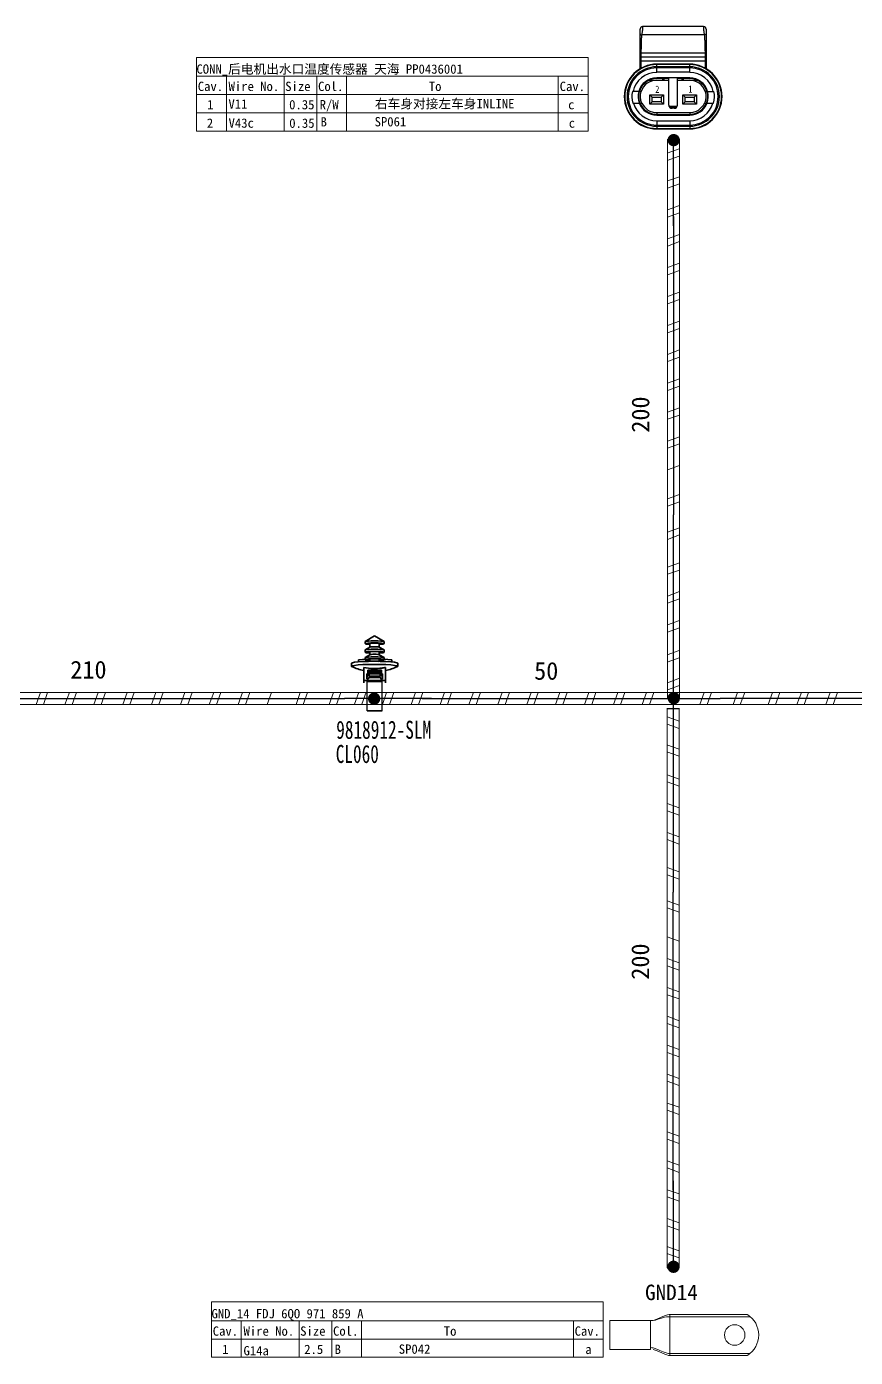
# Model space of a CAD drawing. Header units: millimetres. Extents: x 17 to 3784, y 12 to 1382.
# Drawn here: x 1797.4 to 1865, y 1029.1 to 1137.5 of the extents above; entities that cross this region are included whole.
import ezdxf

# ---------------------------------------------------------------- set-up
doc = ezdxf.new("R2010")
doc.units = ezdxf.units.MM
doc.layers.add('ENT', color=7, linetype='Continuous', lineweight=18)
doc.layers.add('粗实线层', color=7, linetype='Continuous', lineweight=35)
doc.styles.add('FangSong_GB2312_Style', font='simfang.ttf')
doc.styles.add('foton', font='', dxfattribs={"width": 0.7})
doc.styles.add('样式 2', font='', dxfattribs={"width": 0.75})
doc.styles.get('foton').set_extended_font_data('宋体')
doc.styles.get('样式 2').set_extended_font_data('宋体')

msp = doc.modelspace()

# ---------------------------------------------------------------- hatches: boundary and pattern name
h = msp.add_hatch(color=0)
edge = h.paths.add_edge_path(flags=0)
edge.add_arc((1850.17, 1128.28), 0.507, -180, 180, ccw=False)
h = msp.add_hatch(color=0)
edge = h.paths.add_edge_path(flags=0)
edge.add_arc((1825.74, 1082.77), 0.507, 180, 540)
h = msp.add_hatch(color=0)
edge = h.paths.add_edge_path(flags=0)
edge.add_arc((1850.17, 1082.81), 0.507, 180, 540)
h = msp.add_hatch(color=0)
edge = h.paths.add_edge_path(flags=0)
edge.add_arc((1850.18, 1082.81), 0.507, 180, 540)
h = msp.add_hatch(color=0)
edge = h.paths.add_edge_path(flags=0)
edge.add_arc((1850.15, 1036.48), 0.507, 180, 540)

# ---------------------------------------------------------------- linework, layer by layer
at = {"color": 7, "linetype": 'Continuous'}
for p, q in [((1852.6, 1137.53), (1847.64, 1137.53)), ((1847.43, 1134.1), (1847.43, 1137.32)), ((1852.66, 1136.85), (1847.59, 1136.85)), ((1852.81, 1137.32), (1852.81, 1134.1)), ((1847.52, 1134.15), (1847.52, 1135.39)), ((1847.52, 1135.39), (1852.72, 1135.39)), ((1852.72, 1135.39), (1852.72, 1134.15)), ((1847.43, 1134.75), (1852.81, 1134.75)), ((1847.52, 1135.06), (1852.72, 1135.06)), ((1848.78, 1134.26), (1848.78, 1134.47)), ((1851.47, 1134.47), (1848.78, 1134.47)), ((1851.47, 1134.43), (1848.78, 1134.43)), ((1851.47, 1134.26), (1848.78, 1134.26)), ((1851.47, 1134.26), (1851.47, 1134.47)), ((1848.17, 1133.16), (1849.76, 1133.16)), ((1848.28, 1133.22), (1848.28, 1133.16)), ((1848.78, 1133.81), (1848.78, 1134.17)), ((1851.47, 1134.17), (1848.78, 1134.17)), ((1851.47, 1133.81), (1848.78, 1133.81)), ((1848.78, 1133.35), (1848.78, 1133.31)), ((1851.47, 1133.35), (1848.78, 1133.35)), ((1849.27, 1133.31), (1848.78, 1133.31)), ((1849.27, 1133.16), (1849.27, 1133.31)), ((1849.4, 1133.29), (1849.27, 1133.29)), ((1849.4, 1133.16), (1849.4, 1133.3)), ((1849.76, 1133.3), (1849.4, 1133.3)), ((1849.67, 1133.3), (1849.67, 1133.35)), ((1849.76, 1131.14), (1849.76, 1133.35)), ((1850.48, 1131.14), (1850.48, 1133.35)), ((1850.84, 1133.3), (1850.48, 1133.3)), ((1850.48, 1133.16), (1852.08, 1133.16)), ((1850.57, 1133.3), (1850.57, 1133.35)), ((1850.84, 1133.3), (1850.84, 1133.16)), ((1850.97, 1133.29), (1850.84, 1133.29)), ((1851.47, 1133.31), (1850.97, 1133.31)), ((1850.97, 1133.16), (1850.97, 1133.31)), ((1851.47, 1133.81), (1851.47, 1134.17)), ((1851.47, 1133.35), (1851.47, 1133.31)), ((1851.96, 1133.16), (1851.96, 1133.22)), ((1847.52, 1132.24), (1846.8, 1132.24)), ((1847.42, 1132.38), (1847.36, 1132.38)), ((1852.73, 1132.24), (1853.44, 1132.24)), ((1852.88, 1132.38), (1852.82, 1132.38)), ((1846.83, 1131.3), (1847.57, 1131.3)), ((1847.43, 1131.28), (1847.37, 1131.28)), ((1847.47, 1131.19), (1847.47, 1131.19)), ((1848.42, 1131.79), (1848.21, 1131.97)), ((1848.21, 1131.21), (1848.21, 1131.97)), ((1848.21, 1131.97), (1849.34, 1131.97)), ((1848.42, 1131.39), (1848.21, 1131.21)), ((1849.34, 1131.21), (1848.21, 1131.21)), ((1848.42, 1131.39), (1848.42, 1131.79)), ((1848.42, 1131.79), (1849.14, 1131.79)), ((1849.14, 1131.39), (1848.42, 1131.39)), ((1849.14, 1131.79), (1849.34, 1131.97)), ((1849.14, 1131.79), (1849.14, 1131.39)), ((1849.14, 1131.39), (1849.34, 1131.21)), ((1849.34, 1131.97), (1849.34, 1131.21)), ((1850.45, 1131.03), (1849.79, 1131.03)), ((1850.9, 1131.97), (1852.03, 1131.97)), ((1851.11, 1131.79), (1850.9, 1131.97)), ((1850.9, 1131.21), (1850.9, 1131.97)), ((1851.11, 1131.39), (1850.9, 1131.21)), ((1852.03, 1131.21), (1850.9, 1131.21)), ((1851.11, 1131.79), (1851.83, 1131.79)), ((1851.11, 1131.39), (1851.11, 1131.79)), ((1851.83, 1131.39), (1851.11, 1131.39)), ((1851.83, 1131.79), (1852.03, 1131.97)), ((1851.83, 1131.79), (1851.83, 1131.39)), ((1851.83, 1131.39), (1852.03, 1131.21)), ((1852.03, 1131.97), (1852.03, 1131.21)), ((1852.68, 1131.3), (1853.41, 1131.3)), ((1852.77, 1131.19), (1852.77, 1131.19)), ((1852.81, 1131.28), (1852.88, 1131.28)), ((1848.78, 1130.52), (1851.47, 1130.52)), ((1848.78, 1130.52), (1848.78, 1130.38)), ((1848.78, 1130.38), (1851.47, 1130.38)), ((1848.78, 1130.38), (1851.47, 1130.38)), ((1848.78, 1130.32), (1848.78, 1130.38)), ((1848.78, 1130.32), (1851.47, 1130.32)), ((1849.86, 1130.94), (1850.38, 1130.94)), ((1850.21, 1130.87), (1850.03, 1130.87)), ((1851.47, 1130.52), (1851.47, 1130.38)), ((1851.47, 1130.32), (1851.47, 1130.38)), ((1848.78, 1129.86), (1851.47, 1129.86)), ((1848.78, 1129.86), (1848.78, 1129.5)), ((1848.78, 1129.5), (1851.47, 1129.5)), ((1848.78, 1129.41), (1851.47, 1129.41)), ((1848.78, 1129.41), (1848.78, 1129.2)), ((1848.78, 1129.23), (1851.47, 1129.23)), ((1848.78, 1129.2), (1851.47, 1129.2)), ((1851.47, 1129.86), (1851.47, 1129.5)), ((1851.47, 1129.41), (1851.47, 1129.2))]:
    msp.add_line(p, q, dxfattribs=at)
for p, q in [((1849.65, 1128.37), (1850.64, 1128.37)), ((1849.65, 1081.96), (1850.61, 1081.96)), ((1849.63, 1036.4), (1850.62, 1036.4))]:
    msp.add_line(p, q)
at = {"color": 0, "lineweight": 35, "ltscale": 0.10061}
msp.add_line((1825.78, 1087.88), (1825.01, 1087.42), dxfattribs=at)
at = {"color": 0, "lineweight": 35, "ltscale": 0.100609}
msp.add_line((1825.78, 1087.88), (1826.55, 1087.42), dxfattribs=at)
at = {"color": 0, "lineweight": 35, "ltscale": 0.017883}
for p, q in [((1825.01, 1087.41), (1825.01, 1087.25)), ((1826.56, 1087.41), (1826.56, 1087.25))]:
    msp.add_line(p, q, dxfattribs=at)
at = {"color": 0, "lineweight": 35, "ltscale": 0.051179}
for p, q in [((1825.4, 1086.97), (1825.01, 1086.74)), ((1826.16, 1086.97), (1826.55, 1086.74))]:
    msp.add_line(p, q, dxfattribs=at)
at = {"color": 0, "lineweight": 35, "ltscale": 0.019769}
for p, q in [((1825.01, 1086.73), (1825.01, 1086.55)), ((1826.56, 1086.73), (1826.56, 1086.55))]:
    msp.add_line(p, q, dxfattribs=at)
at = {"color": 0, "lineweight": 35, "ltscale": 0.032245}
for p, q in [((1825.4, 1087.25), (1825.4, 1086.97)), ((1826.16, 1087.25), (1826.16, 1086.97))]:
    msp.add_line(p, q, dxfattribs=at)
at = {"color": 0, "lineweight": 35, "ltscale": 0.029858}
for p, q in [((1825.4, 1086.61), (1825.4, 1086.35)), ((1826.16, 1086.61), (1826.16, 1086.35))]:
    msp.add_line(p, q, dxfattribs=at)
at = {"color": 0, "lineweight": 35, "ltscale": 0.027679}
for p, q in [((1823.9, 1085.4), (1823.9, 1085.65)), ((1827.66, 1085.4), (1827.66, 1085.65))]:
    msp.add_line(p, q, dxfattribs=at)
at = {"color": 0, "lineweight": 35, "ltscale": 0.051178}
msp.add_line((1825.4, 1086.35), (1825.01, 1086.12), dxfattribs=at)
at = {"color": 0, "lineweight": 35, "ltscale": 0.018536}
msp.add_line((1825.01, 1086.11), (1825.01, 1085.95), dxfattribs=at)
at = {"color": 0, "lineweight": 35, "ltscale": 0.02207}
for p, q in [((1825.4, 1086), (1825.4, 1085.81)), ((1826.16, 1086), (1826.16, 1085.81))]:
    msp.add_line(p, q, dxfattribs=at)
at = {"color": 0, "lineweight": 35, "ltscale": 0.051177}
msp.add_line((1826.16, 1086.35), (1826.55, 1086.12), dxfattribs=at)
at = {"color": 0, "lineweight": 35, "ltscale": 0.01853}
msp.add_line((1826.56, 1086.11), (1826.56, 1085.95), dxfattribs=at)
at = {"color": 0, "lineweight": 35, "ltscale": 0.113794}
msp.add_line((1824.89, 1085.06), (1824.89, 1084.05), dxfattribs=at)
at = {"color": 0, "lineweight": 35, "ltscale": 0.120856}
for p, q in [((1824.9, 1084.24), (1824.9, 1085.31)), ((1826.67, 1084.24), (1826.67, 1085.31))]:
    msp.add_line(p, q, dxfattribs=at)
at = {"color": 0, "lineweight": 35, "ltscale": 0.047321}
for p, q in [((1825.14, 1084.79), (1825.14, 1084.38)), ((1826.43, 1084.79), (1826.43, 1084.37))]:
    msp.add_line(p, q, dxfattribs=at)
at = {"color": 0, "lineweight": 35, "ltscale": 0.010001}
for p, q in [((1825.23, 1084.79), (1825.14, 1084.79)), ((1826.43, 1084.79), (1826.34, 1084.79))]:
    msp.add_line(p, q, dxfattribs=at)
at = {"color": 0, "lineweight": 35, "ltscale": 0.009064}
msp.add_line((1825.22, 1084.6), (1825.14, 1084.6), dxfattribs=at)
at = {"color": 0, "lineweight": 35, "ltscale": 0.015}
msp.add_line((1825.14, 1084.38), (1825.28, 1084.38), dxfattribs=at)
at = {"color": 0, "lineweight": 35, "ltscale": 0.021804}
for p, q in [((1825.22, 1084.6), (1825.23, 1084.79)), ((1826.33, 1084.89), (1826.34, 1085.08)), ((1826.33, 1084.6), (1826.34, 1084.79)), ((1826.42, 1084.6), (1826.43, 1084.79)), ((1824.9, 1084.24), (1824.89, 1084.05)), ((1826.67, 1084.24), (1826.66, 1084.05))]:
    msp.add_line(p, q, dxfattribs=at)
at = {"color": 0, "lineweight": 35, "ltscale": 0.032379}
msp.add_line((1825.23, 1085.08), (1825.23, 1084.79), dxfattribs=at)
at = {"color": 0, "lineweight": 35, "ltscale": 0.124999}
msp.add_line((1825.23, 1085.08), (1826.34, 1085.08), dxfattribs=at)
at = {"color": 0, "lineweight": 35, "ltscale": 0.012045}
msp.add_line((1825.23, 1084.89), (1825.34, 1084.89), dxfattribs=at)
at = {"color": 0, "lineweight": 35, "ltscale": 0.012463}
msp.add_line((1825.27, 1084.38), (1825.28, 1084.49), dxfattribs=at)
at = {"color": 0, "lineweight": 35, "ltscale": 0.114999}
msp.add_line((1825.28, 1084.49), (1826.29, 1084.49), dxfattribs=at)
at = {"color": 0, "lineweight": 35, "ltscale": 0.012451}
for p, q in [((1825.28, 1084.38), (1825.28, 1084.49)), ((1825.34, 1084.81), (1825.34, 1084.92)), ((1826.23, 1084.81), (1826.23, 1084.92)), ((1826.29, 1084.37), (1826.29, 1084.49))]:
    msp.add_line(p, q, dxfattribs=at)
at = {"color": 0, "lineweight": 35, "ltscale": 0.1}
for p, q in [((1826.23, 1085), (1825.34, 1085)), ((1826.23, 1084.61), (1825.34, 1084.61))]:
    msp.add_line(p, q, dxfattribs=at)
at = {"color": 0, "lineweight": 35, "ltscale": 0.010273}
msp.add_line((1825.34, 1084.91), (1825.34, 1085), dxfattribs=at)
at = {"color": 0, "lineweight": 35, "ltscale": 0.004356}
msp.add_line((1825.34, 1085), (1825.34, 1084.97), dxfattribs=at)
at = {"color": 0, "lineweight": 35, "ltscale": 0.023842}
msp.add_line((1825.34, 1084.97), (1825.34, 1084.75), dxfattribs=at)
at = {"color": 0, "lineweight": 35, "ltscale": 0.099998}
for p, q in [((1826.23, 1084.92), (1825.34, 1084.92)), ((1826.23, 1084.81), (1825.34, 1084.81))]:
    msp.add_line(p, q, dxfattribs=at)
at = {"color": 0, "lineweight": 35, "ltscale": 0.001513}
msp.add_line((1825.34, 1084.92), (1825.34, 1084.91), dxfattribs=at)
at = {"color": 0, "lineweight": 35, "ltscale": 0.002181}
for p, q in [((1825.34, 1084.79), (1825.34, 1084.81)), ((1826.23, 1084.79), (1826.23, 1084.81))]:
    msp.add_line(p, q, dxfattribs=at)
at = {"color": 0, "lineweight": 35, "ltscale": 0.019922}
for p, q in [((1825.34, 1084.61), (1825.34, 1084.79)), ((1826.23, 1084.61), (1826.23, 1084.79))]:
    msp.add_line(p, q, dxfattribs=at)
at = {"color": 0, "lineweight": 35, "ltscale": 0.099999}
for p, q in [((1826.23, 1084.79), (1825.34, 1084.79)), ((1826.23, 1084.61), (1825.34, 1084.61))]:
    msp.add_line(p, q, dxfattribs=at)
at = {"color": 0, "lineweight": 35, "ltscale": 0.002853}
msp.add_line((1825.34, 1084.75), (1825.34, 1084.77), dxfattribs=at)
at = {"color": 0, "lineweight": 35, "ltscale": 0.018183}
msp.add_line((1825.34, 1084.77), (1825.34, 1084.61), dxfattribs=at)
at = {"color": 0, "lineweight": 35, "ltscale": 0.000439867}
msp.add_line((1825.34, 1084.61), (1825.34, 1084.61), dxfattribs=at)
at = {"color": 0, "lineweight": 35, "ltscale": 0.009468}
msp.add_line((1826.23, 1084.92), (1826.23, 1085), dxfattribs=at)
at = {"color": 0, "lineweight": 35, "ltscale": 0.01149}
msp.add_line((1826.23, 1084.89), (1826.33, 1084.89), dxfattribs=at)
at = {"color": 0, "lineweight": 35, "ltscale": 0.000439834}
msp.add_line((1826.23, 1084.61), (1826.23, 1084.61), dxfattribs=at)
at = {"color": 0, "lineweight": 35, "ltscale": 0.014999}
msp.add_line((1826.29, 1084.37), (1826.43, 1084.37), dxfattribs=at)
at = {"color": 0, "lineweight": 35, "ltscale": 0.032373}
for p, q in [((1826.33, 1084.89), (1826.33, 1084.6)), ((1826.34, 1085.08), (1826.34, 1084.79))]:
    msp.add_line(p, q, dxfattribs=at)
at = {"color": 0, "lineweight": 35, "ltscale": 0.01}
msp.add_line((1826.42, 1084.6), (1826.33, 1084.6), dxfattribs=at)
at = {"color": 0, "lineweight": 35, "ltscale": 0.025537}
msp.add_line((1826.42, 1084.6), (1826.42, 1084.37), dxfattribs=at)
at = {"color": 0, "lineweight": 35, "ltscale": 0.199999}
msp.add_line((1826.67, 1084.24), (1824.9, 1084.24), dxfattribs=at)
at = {"color": 0}
for p, q in [((1825.17, 1081.77), (1825.17, 1084.16)), ((1826.39, 1081.77), (1826.39, 1084.16))]:
    msp.add_line(p, q, dxfattribs=at)
at = {"color": 0, "lineweight": 35, "ltscale": 0.137499}
for p, q in [((1826.39, 1084.16), (1825.17, 1084.16)), ((1826.39, 1081.77), (1825.17, 1081.77))]:
    msp.add_line(p, q, dxfattribs=at)
at = {"color": 7, "linetype": 'Continuous'}
for points in [[(1847.64, 1137.53), (1847.63, 1137.53), (1847.61, 1137.52), (1847.59, 1137.52), (1847.57, 1137.51), (1847.55, 1137.5), (1847.53, 1137.49), (1847.51, 1137.48), (1847.5, 1137.47), (1847.48, 1137.45), (1847.47, 1137.44), (1847.46, 1137.42), (1847.45, 1137.4), (1847.44, 1137.38), (1847.44, 1137.36), (1847.43, 1137.34), (1847.43, 1137.32)], [(1852.81, 1137.32), (1852.81, 1137.34), (1852.81, 1137.36), (1852.8, 1137.38), (1852.8, 1137.4), (1852.79, 1137.42), (1852.78, 1137.44), (1852.76, 1137.45), (1852.75, 1137.47), (1852.73, 1137.48), (1852.72, 1137.49), (1852.7, 1137.5), (1852.68, 1137.51), (1852.66, 1137.52), (1852.64, 1137.52), (1852.61, 1137.53), (1852.6, 1137.53)]]:
    msp.add_lwpolyline(points, dxfattribs=at)
at = {"color": 7, "linetype": 'Continuous', "lineweight": 13}
for points in [[(1811.25, 1135.02), (1843.2, 1135.02)], [(1811.25, 1135.02), (1811.25, 1129.02)], [(1843.2, 1135.02), (1843.2, 1129.02)], [(1811.25, 1133.49), (1843.2, 1133.49)], [(1813.69, 1133.49), (1813.69, 1129.02)], [(1818.4, 1133.49), (1818.4, 1129.02)], [(1821.06, 1133.49), (1821.06, 1129.02)], [(1823.5, 1133.49), (1823.5, 1129.02)], [(1840.76, 1133.49), (1840.76, 1129.02)], [(1811.25, 1132), (1843.2, 1132)], [(1811.25, 1130.51), (1843.2, 1130.51)], [(1811.25, 1129.02), (1843.2, 1129.02)], [(1850.15, 1121.3), (1850.15, 1128.4)], [(1850.15, 1097.76), (1850.15, 1121.27)], [(1821.02, 1082.78), (1797.51, 1082.78)], [(1830.41, 1082.78), (1823.32, 1082.78)], [(1853.96, 1082.78), (1830.45, 1082.78)], [(1871.29, 1082.78), (1853.96, 1082.78)], [(1850.13, 1067.01), (1850.13, 1043.5)], [(1850.13, 1043.46), (1850.13, 1036.37)], [(1812.48, 1033.61), (1844.42, 1033.61)], [(1812.48, 1033.61), (1812.48, 1029.1)], [(1844.42, 1033.61), (1844.42, 1029.1)], [(1848.41, 1032.1), (1848.57, 1032.12), (1848.72, 1032.17), (1848.86, 1032.24), (1849.29, 1032.43), (1849.51, 1032.51), (1849.66, 1032.56), (1849.79, 1032.58), (1849.85, 1032.58)], [(1849.85, 1032.41), (1849.74, 1032.41), (1849.57, 1032.39), (1849.42, 1032.36), (1849.16, 1032.28), (1848.88, 1032.2), (1848.69, 1032.14), (1848.62, 1032.13), (1848.48, 1032.1)], [(1856.17, 1032.58), (1849.85, 1032.58), (1849.85, 1029.25), (1856.17, 1029.25)], [(1856.4, 1032.41), (1849.85, 1032.41)], [(1812.48, 1032.08), (1844.42, 1032.08)], [(1814.91, 1032.08), (1814.91, 1029.1)], [(1819.62, 1032.08), (1819.62, 1029.1)], [(1822.29, 1032.08), (1822.29, 1029.1)], [(1824.72, 1032.08), (1824.72, 1029.1)], [(1841.99, 1032.08), (1841.99, 1029.1)], [(1844.95, 1032.09), (1848.28, 1032.09), (1848.28, 1029.74), (1844.95, 1029.74), (1844.95, 1032.09)], [(1812.48, 1030.59), (1844.42, 1030.59)], [(1812.48, 1029.1), (1844.42, 1029.1)], [(1849.85, 1029.41), (1849.74, 1029.42), (1849.63, 1029.44), (1849.46, 1029.48), (1849.31, 1029.54), (1849.05, 1029.66), (1848.92, 1029.72), (1848.72, 1029.8), (1848.65, 1029.82), (1848.48, 1029.87), (1848.38, 1029.88), (1848.28, 1029.89)], [(1848.48, 1029.73), (1848.66, 1029.69), (1848.83, 1029.63), (1849, 1029.54), (1849.44, 1029.35), (1849.6, 1029.29), (1849.74, 1029.26), (1849.85, 1029.25)], [(1849.85, 1029.41), (1856.4, 1029.41)]]:
    msp.add_lwpolyline(points, dxfattribs=at)
at = {"color": 7, "linetype": 'Continuous', "lineweight": 0}
for points in [[(1849.66, 1128.36), (1849.66, 1126.01)], [(1850.64, 1126.01), (1850.64, 1128.36)], [(1850.62, 1127.57), (1849.64, 1127.22)], [(1850.62, 1126.98), (1849.64, 1126.63)], [(1849.66, 1126.01), (1849.66, 1123.65)], [(1850.64, 1123.65), (1850.64, 1126.01)], [(1850.64, 1125.3), (1849.66, 1124.95)], [(1850.64, 1124.71), (1849.66, 1124.36)], [(1849.66, 1123.65), (1849.66, 1121.3)], [(1850.64, 1121.3), (1850.64, 1123.65)], [(1850.64, 1122.95), (1849.66, 1122.59)], [(1850.64, 1122.36), (1849.66, 1122.01)], [(1849.66, 1121.3), (1849.66, 1118.95)], [(1850.64, 1118.95), (1850.64, 1121.3)], [(1849.66, 1120.24), (1850.64, 1120.59)], [(1849.66, 1119.65), (1850.64, 1120.01)], [(1849.66, 1118.95), (1849.66, 1116.59)], [(1849.66, 1117.89), (1850.64, 1118.24)], [(1850.64, 1116.59), (1850.64, 1118.95)], [(1849.66, 1117.3), (1850.64, 1117.65)], [(1849.66, 1116.59), (1849.66, 1114.24)], [(1849.66, 1115.53), (1850.64, 1115.89)], [(1850.64, 1114.24), (1850.64, 1116.59)], [(1849.66, 1114.94), (1850.64, 1115.3)], [(1849.66, 1114.24), (1849.66, 1111.88)], [(1850.64, 1111.88), (1850.64, 1114.24)], [(1849.66, 1113.18), (1850.64, 1113.53)], [(1849.66, 1112.59), (1850.64, 1112.94)], [(1849.66, 1111.88), (1849.66, 1109.53)], [(1850.64, 1109.53), (1850.64, 1111.88)], [(1849.66, 1110.82), (1850.64, 1111.18)], [(1849.66, 1110.23), (1850.64, 1110.59)], [(1849.66, 1109.53), (1849.66, 1107.17)], [(1850.64, 1107.17), (1850.64, 1109.53)], [(1849.66, 1108.47), (1850.64, 1108.82)], [(1849.66, 1107.88), (1850.64, 1108.23)], [(1849.66, 1107.17), (1849.66, 1104.82)], [(1850.64, 1104.82), (1850.64, 1107.17)], [(1849.66, 1106.11), (1850.64, 1106.47)], [(1849.66, 1105.53), (1850.64, 1105.88)], [(1849.66, 1104.82), (1849.66, 1102.47)], [(1849.66, 1103.76), (1850.64, 1104.11)], [(1850.64, 1102.47), (1850.64, 1104.82)], [(1849.66, 1103.17), (1850.64, 1103.52)], [(1849.66, 1102.47), (1849.66, 1100.11)], [(1849.66, 1101.41), (1850.64, 1101.76)], [(1850.64, 1100.11), (1850.64, 1102.47)], [(1849.66, 1100.11), (1849.66, 1097.76)], [(1850.64, 1097.76), (1850.64, 1100.11)], [(1849.66, 1099.05), (1850.64, 1099.4)], [(1849.66, 1098.46), (1850.64, 1098.81)], [(1849.66, 1097.76), (1849.66, 1095.4)], [(1850.64, 1095.4), (1850.64, 1097.76)], [(1850.63, 1096.7), (1849.65, 1096.34)], [(1850.63, 1096.11), (1849.65, 1095.75)], [(1849.66, 1095.56), (1849.66, 1092.19)], [(1850.64, 1092.19), (1850.64, 1095.64)], [(1850.64, 1093.84), (1849.66, 1093.49)], [(1850.64, 1093.25), (1849.66, 1092.9)], [(1849.66, 1092.19), (1849.66, 1089.84)], [(1850.64, 1089.84), (1850.64, 1092.19)], [(1850.64, 1091.49), (1849.66, 1091.13)], [(1850.64, 1090.9), (1849.66, 1090.55)], [(1849.66, 1089.84), (1849.66, 1087.49)], [(1850.64, 1087.49), (1850.64, 1089.84)], [(1850.64, 1089.13), (1849.66, 1088.78)], [(1850.64, 1088.55), (1849.66, 1088.19)], [(1850.62, 1086.69), (1849.64, 1086.34)], [(1849.66, 1087.49), (1849.66, 1085.13)], [(1850.64, 1085.13), (1850.64, 1087.49)], [(1850.62, 1086.1), (1849.64, 1085.75)], [(1849.66, 1085.13), (1849.66, 1082.78)], [(1850.64, 1084.43), (1849.66, 1084.07)], [(1850.64, 1082.78), (1850.64, 1085.13)], [(1794.97, 1083.27), (1797.87, 1083.27)], [(1797.47, 1083.27), (1799.83, 1083.27)], [(1798.53, 1083.27), (1798.18, 1082.29)], [(1799.12, 1083.27), (1798.77, 1082.29)], [(1799.83, 1083.27), (1802.18, 1083.27)], [(1800.89, 1083.27), (1800.53, 1082.29)], [(1801.47, 1083.27), (1801.12, 1082.29)], [(1802.18, 1083.27), (1804.54, 1083.27)], [(1803.24, 1083.27), (1802.89, 1082.29)], [(1803.83, 1083.27), (1803.48, 1082.29)], [(1804.54, 1083.27), (1806.89, 1083.27)], [(1805.59, 1083.27), (1805.24, 1082.29)], [(1806.18, 1083.27), (1805.83, 1082.29)], [(1806.89, 1083.27), (1809.24, 1083.27)], [(1807.95, 1083.27), (1807.6, 1082.29)], [(1808.54, 1083.27), (1808.18, 1082.29)], [(1809.24, 1083.27), (1811.6, 1083.27)], [(1810.3, 1083.27), (1809.95, 1082.29)], [(1810.89, 1083.27), (1810.54, 1082.29)], [(1811.6, 1083.27), (1813.95, 1083.27)], [(1812.66, 1083.27), (1812.3, 1082.29)], [(1813.25, 1083.27), (1812.89, 1082.29)], [(1813.95, 1083.27), (1816.31, 1083.27)], [(1815.01, 1083.27), (1814.66, 1082.29)], [(1815.6, 1083.27), (1815.25, 1082.29)], [(1816.31, 1083.27), (1818.66, 1083.27)], [(1817.37, 1083.27), (1817.01, 1082.29)], [(1818.66, 1083.27), (1821.02, 1083.27)], [(1819.72, 1083.27), (1819.37, 1082.29)], [(1820.31, 1083.27), (1819.96, 1082.29)], [(1821.02, 1083.27), (1823.37, 1083.27)], [(1822.08, 1082.3), (1822.43, 1083.28)], [(1822.66, 1082.3), (1823.02, 1083.28)], [(1823.35, 1083.27), (1825.7, 1083.27)], [(1824.14, 1082.31), (1824.5, 1083.29)], [(1824.73, 1082.31), (1825.09, 1083.29)], [(1825.7, 1083.27), (1828.06, 1083.27)], [(1826.41, 1082.29), (1826.76, 1083.27)], [(1827, 1082.29), (1827.35, 1083.27)], [(1828.06, 1083.27), (1830.41, 1083.27)], [(1828.77, 1082.29), (1829.12, 1083.27)], [(1829.35, 1082.29), (1829.71, 1083.27)], [(1830.41, 1083.27), (1832.77, 1083.27)], [(1831.47, 1083.27), (1831.12, 1082.29)], [(1832.06, 1083.27), (1831.71, 1082.29)], [(1832.77, 1083.27), (1835.12, 1083.27)], [(1833.83, 1083.27), (1833.47, 1082.29)], [(1834.42, 1083.27), (1834.06, 1082.29)], [(1835.12, 1083.27), (1837.48, 1083.27)], [(1836.18, 1083.27), (1835.83, 1082.29)], [(1836.77, 1083.27), (1836.42, 1082.29)], [(1837.48, 1083.27), (1839.83, 1083.27)], [(1838.54, 1083.27), (1838.18, 1082.29)], [(1839.12, 1083.27), (1838.77, 1082.29)], [(1839.83, 1083.27), (1842.18, 1083.27)], [(1840.89, 1083.27), (1840.54, 1082.29)], [(1841.48, 1083.27), (1841.13, 1082.29)], [(1842.18, 1083.27), (1844.54, 1083.27)], [(1843.24, 1083.27), (1842.89, 1082.29)], [(1843.83, 1083.27), (1843.48, 1082.29)], [(1844.54, 1083.27), (1846.89, 1083.27)], [(1845.6, 1083.27), (1845.25, 1082.29)], [(1846.19, 1083.27), (1845.83, 1082.29)], [(1846.89, 1083.27), (1849.25, 1083.27)], [(1847.95, 1083.27), (1847.6, 1082.29)], [(1848.54, 1083.27), (1848.19, 1082.29)], [(1849.25, 1083.27), (1851.6, 1083.27)], [(1850.64, 1083.84), (1849.66, 1083.48)], [(1850.31, 1083.27), (1849.95, 1082.29)], [(1851.6, 1083.27), (1853.96, 1083.27)], [(1852.66, 1083.27), (1852.31, 1082.29)], [(1853.25, 1083.27), (1852.9, 1082.29)], [(1853.96, 1083.27), (1856.31, 1083.27)], [(1855.02, 1082.3), (1855.37, 1083.28)], [(1855.6, 1082.3), (1855.96, 1083.28)], [(1856.16, 1083.27), (1859.52, 1083.27)], [(1857.87, 1082.29), (1858.22, 1083.27)], [(1858.46, 1082.29), (1858.81, 1083.27)], [(1859.52, 1083.27), (1861.87, 1083.27)], [(1860.22, 1082.29), (1860.58, 1083.27)], [(1860.81, 1082.29), (1861.17, 1083.27)], [(1861.87, 1083.27), (1864.23, 1083.27)], [(1862.58, 1082.29), (1862.93, 1083.27)], [(1863.17, 1082.29), (1863.52, 1083.27)], [(1864.23, 1083.27), (1866.58, 1083.27)], [(1797.61, 1082.29), (1794.97, 1082.29)], [(1799.83, 1082.29), (1797.47, 1082.29)], [(1802.18, 1082.29), (1799.83, 1082.29)], [(1804.54, 1082.29), (1802.18, 1082.29)], [(1806.89, 1082.29), (1804.54, 1082.29)], [(1809.24, 1082.29), (1806.89, 1082.29)], [(1811.6, 1082.29), (1809.24, 1082.29)], [(1813.95, 1082.29), (1811.6, 1082.29)], [(1816.31, 1082.29), (1813.95, 1082.29)], [(1818.66, 1082.29), (1816.31, 1082.29)], [(1821.02, 1082.29), (1818.66, 1082.29)], [(1823.37, 1082.29), (1821.02, 1082.29)], [(1825.7, 1082.29), (1823.35, 1082.29)], [(1828.06, 1082.29), (1825.7, 1082.29)], [(1830.41, 1082.29), (1828.06, 1082.29)], [(1832.77, 1082.29), (1830.41, 1082.29)], [(1835.12, 1082.29), (1832.77, 1082.29)], [(1837.48, 1082.29), (1835.12, 1082.29)], [(1839.83, 1082.29), (1837.48, 1082.29)], [(1842.18, 1082.29), (1839.83, 1082.29)], [(1844.54, 1082.29), (1842.18, 1082.29)], [(1846.89, 1082.29), (1844.54, 1082.29)], [(1849.25, 1082.29), (1846.89, 1082.29)], [(1851.6, 1082.29), (1849.25, 1082.29)], [(1853.96, 1082.29), (1851.6, 1082.29)], [(1856.31, 1082.29), (1853.96, 1082.29)], [(1859.52, 1082.29), (1856.08, 1082.29)], [(1861.87, 1082.29), (1859.52, 1082.29)], [(1864.23, 1082.29), (1861.87, 1082.29)], [(1866.58, 1082.29), (1864.23, 1082.29)], [(1849.64, 1079.64), (1849.64, 1081.99)], [(1850.62, 1080.93), (1849.64, 1081.28)], [(1850.62, 1081.99), (1850.62, 1079.64)], [(1850.62, 1080.34), (1849.64, 1080.69)], [(1850.6, 1078.66), (1849.62, 1079.02)], [(1849.64, 1077.28), (1849.64, 1079.64)], [(1850.62, 1079.64), (1850.62, 1077.28)], [(1850.6, 1078.07), (1849.62, 1078.43)], [(1849.64, 1074.93), (1849.64, 1077.28)], [(1850.62, 1077.28), (1850.62, 1074.93)], [(1850.62, 1076.22), (1849.64, 1076.57)], [(1850.62, 1075.63), (1849.64, 1075.99)], [(1849.64, 1072.57), (1849.64, 1074.93)], [(1850.62, 1074.93), (1850.62, 1072.57)], [(1850.62, 1073.87), (1849.64, 1074.22)], [(1850.62, 1073.28), (1849.64, 1073.63)], [(1849.64, 1069.21), (1849.64, 1072.57)], [(1850.62, 1072.57), (1850.62, 1069.13)], [(1850.62, 1071.51), (1849.64, 1071.87)], [(1850.62, 1070.92), (1849.64, 1071.28)], [(1849.64, 1067.01), (1849.64, 1069.36)], [(1850.62, 1069.36), (1850.62, 1067.01)], [(1850.61, 1068.66), (1849.63, 1069.01)], [(1850.61, 1068.07), (1849.63, 1068.42)], [(1849.64, 1064.66), (1849.64, 1067.01)], [(1850.62, 1067.01), (1850.62, 1064.66)], [(1849.64, 1066.3), (1850.62, 1065.95)], [(1849.64, 1065.72), (1850.62, 1065.36)], [(1849.64, 1062.3), (1849.64, 1064.66)], [(1850.62, 1064.66), (1850.62, 1062.3)], [(1849.64, 1063.36), (1850.62, 1063.01)], [(1849.64, 1059.95), (1849.64, 1062.3)], [(1849.64, 1061.6), (1850.62, 1061.24)], [(1850.62, 1062.3), (1850.62, 1059.95)], [(1849.64, 1061.01), (1850.62, 1060.65)], [(1849.64, 1057.59), (1849.64, 1059.95)], [(1850.62, 1059.95), (1850.62, 1057.59)], [(1849.64, 1059.24), (1850.62, 1058.89)], [(1849.64, 1058.65), (1850.62, 1058.3)], [(1849.64, 1055.24), (1849.64, 1057.59)], [(1850.62, 1057.59), (1850.62, 1055.24)], [(1849.64, 1056.89), (1850.62, 1056.53)], [(1849.64, 1056.3), (1850.62, 1055.94)], [(1849.64, 1052.88), (1849.64, 1055.24)], [(1850.62, 1055.24), (1850.62, 1052.88)], [(1849.64, 1054.53), (1850.62, 1054.18)], [(1849.64, 1053.94), (1850.62, 1053.59)], [(1849.64, 1050.53), (1849.64, 1052.88)], [(1850.62, 1052.88), (1850.62, 1050.53)], [(1849.64, 1052.18), (1850.62, 1051.82)], [(1849.64, 1051.59), (1850.62, 1051.24)], [(1849.64, 1048.18), (1849.64, 1050.53)], [(1849.64, 1049.82), (1850.62, 1049.47)], [(1850.62, 1050.53), (1850.62, 1048.18)], [(1849.64, 1049.23), (1850.62, 1048.88)], [(1849.64, 1045.82), (1849.64, 1048.18)], [(1849.64, 1047.47), (1850.62, 1047.12)], [(1850.62, 1048.18), (1850.62, 1045.82)], [(1849.64, 1046.88), (1850.62, 1046.53)], [(1849.64, 1043.47), (1849.64, 1045.82)], [(1850.62, 1045.82), (1850.62, 1043.47)], [(1849.64, 1045.11), (1850.62, 1044.76)], [(1849.64, 1044.53), (1850.62, 1044.17)], [(1849.64, 1041.11), (1849.64, 1043.47)], [(1850.62, 1043.47), (1850.62, 1041.11)], [(1850.62, 1042.41), (1849.64, 1042.76)], [(1850.62, 1041.82), (1849.64, 1042.17)], [(1849.64, 1038.76), (1849.64, 1041.11)], [(1850.62, 1041.11), (1850.62, 1038.76)], [(1850.62, 1040.05), (1849.64, 1040.41)], [(1850.62, 1039.47), (1849.64, 1039.82)], [(1850.6, 1037.79), (1849.62, 1038.14)], [(1849.64, 1036.4), (1849.64, 1038.76)], [(1850.62, 1038.76), (1850.62, 1036.4)], [(1850.6, 1037.2), (1849.62, 1037.55)]]:
    msp.add_lwpolyline(points, dxfattribs=at)
at = {"color": 7, "linetype": 'Continuous', "lineweight": 25}
for points in [[(1850.15, 1121.29), (1850.15, 1128.4)], [(1850.15, 1122.05), (1850.15, 1097.76)], [(1850.15, 1082.59), (1850.15, 1097.76)], [(1796.72, 1082.78), (1823.34, 1082.78)], [(1830.42, 1082.78), (1823.32, 1082.78)], [(1829.66, 1082.78), (1853.96, 1082.78)], [(1850.13, 1082.6), (1850.13, 1067.01)], [(1871.3, 1082.78), (1853.96, 1082.78)], [(1850.13, 1042.71), (1850.13, 1067.01)], [(1850.13, 1043.47), (1850.13, 1036.37)]]:
    msp.add_lwpolyline(points, dxfattribs=at)
at = {"color": 0, "lineweight": 35}
msp.add_lwpolyline([(1824.89, 1085.06), (1824.89, 1085.06), (1824.89, 1085.06), (1824.89, 1085.07), (1824.9, 1085.31)], dxfattribs=at)
at = {"color": 7, "linetype": 'Continuous', "lineweight": 13}
msp.add_circle((1855.14, 1030.92), 0.833, dxfattribs=at)
at = {"color": 7, "linetype": 'Continuous'}
for centre, radius, start, end in [((1848.78, 1131.83), 2.64, 90, 270), ((1848.78, 1131.83), 2.6, 90, 270), ((1848.78, 1131.83), 2.42, 90, 270), ((1847.52, 1135.15), 0.0897, 180, 270), ((1851.47, 1131.83), 2.64, 270, 90), ((1851.47, 1131.83), 2.6, 270, 90), ((1851.47, 1131.83), 2.42, 270, 90), ((1852.72, 1135.15), 0.0897, 270, 0), ((1848.78, 1131.83), 2.33, 90, 270), ((1848.78, 1131.83), 1.97, 90, 168.064), ((1848.78, 1131.83), 1.52, 90, 164.389), ((1848.78, 1131.84), 1.46, 114.8116, 163.9234), ((1848.78, 1131.84), 1.32, 90, 162.2367), ((1848.78, 1131.83), 1.46, 109.7832, 114.3881), ((1848.78, 1131.83), 1.47, 90, 109.5462), ((1851.47, 1131.83), 2.33, 270, 90), ((1851.47, 1131.83), 1.97, 11.936, 90), ((1851.47, 1131.83), 1.52, 15.611, 90), ((1851.47, 1131.83), 1.47, 70.4538, 90), ((1851.47, 1131.84), 1.32, 17.7633, 90), ((1851.47, 1131.83), 1.46, 65.6119, 70.2168), ((1851.47, 1131.84), 1.46, 16.0766, 65.1884), ((1848.78, 1131.84), 2.02, 168.463, 195.466), ((1848.78, 1131.84), 1.52, 164.6505, 200.6673), ((1848.78, 1131.84), 1.48, 164.1531, 201.3516), ((1848.78, 1131.84), 1.35, 162.5485, 203.5697), ((1851.47, 1131.84), 1.35, 336.4303, 17.4515), ((1851.47, 1131.84), 1.48, 338.6484, 15.8469), ((1851.47, 1131.84), 1.52, 339.3327, 15.3495), ((1851.47, 1131.84), 2.02, 344.534, 11.537), ((1848.78, 1131.83), 1.97, 195.6913, 270), ((1848.78, 1131.83), 1.52, 200.604, 270), ((1848.78, 1131.84), 1.46, 201.6682, 270), ((1848.78, 1131.83), 1.46, 206.3004, 270), ((1848.78, 1131.84), 1.32, 204.0027, 270), ((1850.03, 1131.14), 0.269, 180, 270), ((1850.21, 1131.14), 0.269, 270, 0), ((1851.47, 1131.83), 1.97, 270, 344.3087), ((1851.47, 1131.83), 1.52, 270, 339.396), ((1851.47, 1131.84), 1.46, 270, 338.3318), ((1851.47, 1131.84), 1.32, 270, 335.9973), ((1851.47, 1131.83), 1.46, 270, 333.6996)]:
    msp.add_arc(centre, radius, start, end, dxfattribs=at)
at = {"color": 0, "lineweight": 35}
for centre, radius, start, end in [((1825.78, 1089.4), 4.43, 245.3204, 258.4449), ((1825.79, 1089.53), 4.31, 258.1064, 278.0601), ((1825.79, 1089.52), 4.3, 278.0608, 281.8594), ((1825.78, 1089.4), 4.43, 281.5926, 294.6806)]:
    msp.add_arc(centre, radius, start, end, dxfattribs=at)
at = {"color": 7, "linetype": 'Continuous', "lineweight": 13}
for centre, radius, start, end in [((1855.14, 1030.92), 1.96, 302, 58), ((1848.28, 1033.71), 1.62, 270, 277)]:
    msp.add_arc(centre, radius, start, end, dxfattribs=at)
at = {"color": 7, "linetype": 'Continuous'}
for centre, start_param, end_param in [((1848.78, 1134.17), -3.723981, -3.676419), ((1851.47, 1134.17), -2.606766, -2.559205)]:
    msp.add_ellipse(centre, major_axis=(0, 3.47), ratio=0.738419, start_param=start_param, end_param=end_param, dxfattribs=at)
at = {"color": 0, "lineweight": 35}
for centre, major_axis, ratio, start_param, end_param in [((1825.78, 1087.41), (0.775, 0), 0.087133, 0.14609, 2.995504), ((1825.78, 1087.41), (0.775, 0), 0.087133, 2.995504, 3.141552), ((1825.78, 1087.25), (0.775, 0), 0.087133, 6.283145, 9.424737), ((1825.78, 1087.25), (0.775, 0), 0.087133, 3.141552, 4.198784), ((1825.78, 1086.73), (0.775, 0), 0.087133, 0.14609, 2.995504), ((1825.78, 1086.73), (0.775, 0), 0.087133, 2.995504, 3.141552), ((1825.78, 1086.55), (0.775, 0), 0.087133, 0.14609, 2.995504), ((1825.78, 1086.55), (0.775, 0), 0.087133, 2.995504, 3.141552), ((1825.78, 1086.55), (0.775, 0), 0.087133, 3.141552, 4.198784), ((1825.78, 1087.25), (0.381, 0), 0.087133, 1.067052, 3.141552), ((1825.78, 1086.97), (0.381, 0), 0.087133, 0.14609, 2.995504), ((1825.78, 1087.25), (0.381, 0), 0.087133, 6.283145, 7.350238), ((1825.78, 1087.25), (0.775, 0), 0.087133, 5.225993, 6.283145), ((1825.78, 1086.55), (0.775, 0), 0.087133, 5.225993, 6.283145), ((1825.78, 1087.41), (0.775, 0), 0.087133, 6.283145, 6.429275), ((1825.78, 1086.73), (0.775, 0), 0.087133, 6.283145, 6.429275), ((1825.78, 1086.55), (0.775, 0), 0.087133, 6.283145, 6.429275), ((1825.78, 1085.65), (-1.88, 0), 0.087133, 4.208645, 6.279441), ((1825.78, 1085.65), (1.88, 0), 0.087133, 3.137849, 3.141636), ((1825.78, 1085.4), (1.88, 0), 0.087133, 1.067052, 3.141614), ((1825.78, 1086.11), (0.775, 0), 0.087133, 0.14609, 2.995504), ((1825.78, 1086.11), (0.775, 0), 0.087133, 2.995504, 3.141552), ((1825.78, 1085.95), (0.775, 0), 0.087133, 0.14609, 2.995504), ((1825.78, 1085.95), (0.775, 0), 0.087133, 2.995504, 3.141552), ((1825.78, 1085.95), (0.775, 0), 0.087133, 3.141552, 4.198784), ((1825.78, 1086.35), (0.381, 0), 0.087133, 0.14609, 2.995504), ((1825.78, 1085.8), (0.381, 0), 0.087133, 0.183505, 2.958112), ((1825.78, 1085.95), (0.775, 0), 0.087133, 5.225993, 6.283145), ((1825.78, 1086.11), (0.775, 0), 0.087133, 6.283145, 6.429275), ((1825.78, 1085.95), (0.775, 0), 0.087133, 6.283145, 6.429275), ((1825.78, 1085.65), (1.88, 0), 0.087133, 0, 1.067052), ((1825.78, 1085.4), (-1.88, 0), 0.087133, 3.141636, 4.208645), ((1825.78, 1085.4), (1.88, 0), 0.087133, 3.141614, 3.329066), ((1825.34, 1085.13), (0, -0.221), 0.00373, 6.048679, 6.283185), ((1825.34, 1084.97), (0, -0.221), 0.00373, 5.995159, 6.283185), ((1825.34, 1084.97), (0, -0.221), 0.00373, 0, 0.087245), ((1825.78, 1085.4), (-1.88, 0), 0.087133, 2.954112, 3.141636)]:
    msp.add_ellipse(centre, major_axis=major_axis, ratio=ratio, start_param=start_param, end_param=end_param, dxfattribs=at)
at = {"color": 7, "linetype": 'Continuous'}
for points, knots in [([(1847.59, 1136.85), (1847.59, 1136.87), (1847.6, 1136.9), (1847.6, 1136.98), (1847.61, 1137.05), (1847.62, 1137.13), (1847.63, 1137.19), (1847.64, 1137.24), (1847.64, 1137.3), (1847.65, 1137.35), (1847.65, 1137.39), (1847.65, 1137.41), (1847.66, 1137.43), (1847.66, 1137.45), (1847.66, 1137.47), (1847.66, 1137.48), (1847.66, 1137.49), (1847.65, 1137.5), (1847.65, 1137.51), (1847.65, 1137.52), (1847.65, 1137.52), (1847.65, 1137.52), (1847.65, 1137.52), (1847.65, 1137.53), (1847.65, 1137.53), (1847.65, 1137.53), (1847.65, 1137.53), (1847.64, 1137.53)], [0, 0, 0, 0, 0.077065, 0.158621, 0.329516, 0.415942, 0.501062, 0.583417, 0.661574, 0.734154, 0.799858, 0.829757, 0.857504, 0.882977, 0.906069, 0.926687, 0.944755, 0.960216, 0.973035, 0.978455, 0.98322, 0.987342, 0.990843, 0.99376, 0.996162, 0.998173, 1, 1, 1, 1]), ([(1852.6, 1137.53), (1852.6, 1137.53), (1852.6, 1137.53), (1852.6, 1137.53), (1852.6, 1137.53), (1852.6, 1137.52), (1852.59, 1137.52), (1852.59, 1137.52), (1852.59, 1137.52), (1852.59, 1137.51), (1852.59, 1137.5), (1852.59, 1137.49), (1852.59, 1137.48), (1852.59, 1137.47), (1852.59, 1137.45), (1852.59, 1137.43), (1852.59, 1137.41), (1852.59, 1137.39), (1852.6, 1137.35), (1852.6, 1137.3), (1852.61, 1137.24), (1852.61, 1137.19), (1852.62, 1137.13), (1852.63, 1137.05), (1852.64, 1136.98), (1852.65, 1136.9), (1852.65, 1136.87), (1852.66, 1136.85)], [0, 0, 0, 0, 0.001827, 0.003838, 0.00624, 0.009157, 0.012658, 0.01678, 0.021545, 0.026965, 0.039784, 0.055245, 0.073313, 0.093931, 0.117023, 0.142496, 0.170243, 0.200142, 0.265846, 0.338426, 0.416583, 0.498938, 0.584058, 0.670484, 0.841379, 0.922935, 1, 1, 1, 1]), ([(1847.43, 1136.93), (1847.43, 1136.93), (1847.43, 1136.92), (1847.43, 1136.92), (1847.44, 1136.91), (1847.44, 1136.9), (1847.45, 1136.9), (1847.46, 1136.89), (1847.47, 1136.89), (1847.48, 1136.88), (1847.5, 1136.87), (1847.53, 1136.86), (1847.56, 1136.85), (1847.58, 1136.85), (1847.59, 1136.85)], [0, 0, 0, 0, 0.032413, 0.067586, 0.10671, 0.150526, 0.199405, 0.253443, 0.312532, 0.376415, 0.516927, 0.67106, 0.833898, 1, 1, 1, 1]), ([(1847.52, 1135.39), (1847.52, 1135.51), (1847.53, 1135.69), (1847.54, 1135.94), (1847.54, 1136.12), (1847.55, 1136.3), (1847.55, 1136.48), (1847.56, 1136.67), (1847.58, 1136.79), (1847.59, 1136.85)], [0, 0, 0, 0, 0.249908, 0.374886, 0.499853, 0.624809, 0.74977, 0.874782, 1, 1, 1, 1]), ([(1852.81, 1136.93), (1852.81, 1136.93), (1852.81, 1136.92), (1852.81, 1136.92), (1852.81, 1136.91), (1852.8, 1136.9), (1852.79, 1136.9), (1852.79, 1136.89), (1852.78, 1136.89), (1852.76, 1136.88), (1852.74, 1136.87), (1852.72, 1136.86), (1852.69, 1136.85), (1852.67, 1136.85), (1852.66, 1136.85)], [0, 0, 0, 0, 0.032413, 0.067586, 0.10671, 0.150526, 0.199405, 0.253443, 0.312532, 0.376415, 0.516927, 0.67106, 0.833898, 1, 1, 1, 1]), ([(1852.66, 1136.85), (1852.67, 1136.79), (1852.68, 1136.67), (1852.69, 1136.48), (1852.7, 1136.33), (1852.7, 1136.23), (1852.7, 1136.16), (1852.7, 1136.1), (1852.7, 1136.03), (1852.71, 1135.91), (1852.72, 1135.69), (1852.72, 1135.51), (1852.72, 1135.39)], [0, 0, 0, 0, 0.125218, 0.250229, 0.37519, 0.437668, 0.468907, 0.500146, 0.562629, 0.625115, 0.750092, 1, 1, 1, 1]), ([(1847.43, 1135.43), (1847.43, 1135.43), (1847.43, 1135.43), (1847.43, 1135.42), (1847.44, 1135.42), (1847.44, 1135.41), (1847.45, 1135.41), (1847.46, 1135.4), (1847.47, 1135.39), (1847.49, 1135.39), (1847.5, 1135.39), (1847.52, 1135.39), (1847.52, 1135.39)], [0, 0, 0, 0, 0.041589, 0.084263, 0.176226, 0.227102, 0.281658, 0.402075, 0.537004, 0.684071, 0.83979, 1, 1, 1, 1]), ([(1852.81, 1135.43), (1852.81, 1135.43), (1852.81, 1135.43), (1852.81, 1135.42), (1852.81, 1135.42), (1852.8, 1135.41), (1852.8, 1135.41), (1852.79, 1135.4), (1852.77, 1135.39), (1852.76, 1135.39), (1852.74, 1135.39), (1852.73, 1135.39), (1852.72, 1135.39)], [0, 0, 0, 0, 0.041589, 0.084263, 0.176226, 0.227102, 0.281658, 0.402076, 0.537004, 0.684071, 0.83979, 1, 1, 1, 1])]:
    msp.add_open_spline(points, degree=3, knots=knots, dxfattribs=at)
at = {"layer": '粗实线层', "color": 0}
for p, q in [((1824.46, 1085.92), (1824.46, 1085.77)), ((1827.19, 1085.76), (1827.19, 1085.93))]:
    msp.add_line(p, q, dxfattribs=at)
msp.add_arc((1825.86, 1075.15), 10.86, 82.9696, 97.4029, dxfattribs=at)

# ---------------------------------------------------------------- texts
at = {"color": 1, "linetype": 'Continuous', "style": 'FangSong_GB2312_Style'}
msp.add_text('CONN_后电机出水口温度传感器 天海 PP0436001 ', height=0.7593, dxfattribs=at).set_placement((1811.25, 1133.69))
at = {"color": 7, "linetype": 'Continuous', "style": 'FangSong_GB2312_Style'}
for s, height, p in [('Cav.', 0.759, (1811.36, 1132.28)), ('Wire No.', 0.759, (1813.87, 1132.28)), ('Size', 0.759, (1818.49, 1132.28)), ('Col.', 0.759, (1821.17, 1132.28)), ('To', 0.759, (1830.2, 1132.28)), ('Cav.', 0.759, (1840.87, 1132.28)), ('1', 0.759, (1812.13, 1130.79)), ('V11', 0.759, (1813.86, 1130.84)), ('0.35', 0.759, (1818.81, 1130.79)), ('R/W', 0.759, (1821.3, 1130.79)), ('右车身对接左车身INLINE', 0.7593, (1825.8, 1130.87)), ('c', 0.759, (1841.56, 1130.79)), ('2', 0.759, (1812.1, 1129.29)), ('V43c', 0.759, (1813.87, 1129.29)), ('0.35', 0.759, (1818.82, 1129.28)), ('B', 0.759, (1821.37, 1129.39)), ('SP061', 0.759, (1825.78, 1129.4)), ('c', 0.759, (1841.61, 1129.29)), ('210', 1.447, (1800.97, 1084.41)), ('50', 1.447, (1838.79, 1084.31)), ('GND_14 FDJ 6QO 971 859 A', 0.7593, (1812.48, 1032.28)), ('Cav.', 0.759, (1812.58, 1030.86)), ('Wire No.', 0.759, (1815.09, 1030.86)), ('Size', 0.759, (1819.71, 1030.86)), ('Col.', 0.759, (1822.39, 1030.86)), ('To', 0.759, (1831.42, 1030.86)), ('Cav.', 0.759, (1842.09, 1030.86)), ('1', 0.759, (1813.35, 1029.37)), ('2.5', 0.759, (1820.04, 1029.37)), ('B', 0.759, (1822.52, 1029.37)), ('SP042', 0.759, (1827.75, 1029.39)), ('G14a', 0.759, (1815.09, 1029.26)), ('a', 0.759, (1842.96, 1029.37))]:
    msp.add_text(s, height=height, dxfattribs=at).set_placement(p)
for p in [(1848.18, 1104.44), (1848.16, 1059.87)]:
    msp.add_text('200', height=1.447, rotation=90, dxfattribs=at).set_placement(p)
at = {"color": 0, "linetype": 'Continuous', "style": 'FangSong_GB2312_Style'}
msp.add_text('GND14', height=1.265, dxfattribs=at).set_placement((1847.83, 1033.76))
at = {"color": 0, "char_height": 0.589, "width": 3.4388, "attachment_point": 1, "style": '样式 2'}
for s, insert in [('2', (1848.67, 1132.72)), ('1', (1851.36, 1132.73))]:
    msp.add_mtext(s, dxfattribs=dict(at, insert=insert))
at = {"layer": 'ENT', "color": 0, "char_height": 1.4722, "width": 159.9171, "attachment_point": 1, "style": 'foton'}
for s, insert in [('{\\T1.004;9818912-SLM}', (1822.65, 1080.97)), ('{\\T1.004;CL060}', (1822.61, 1079))]:
    msp.add_mtext(s, dxfattribs=dict(at, insert=insert))

doc.saveas('drawing.dxf')
